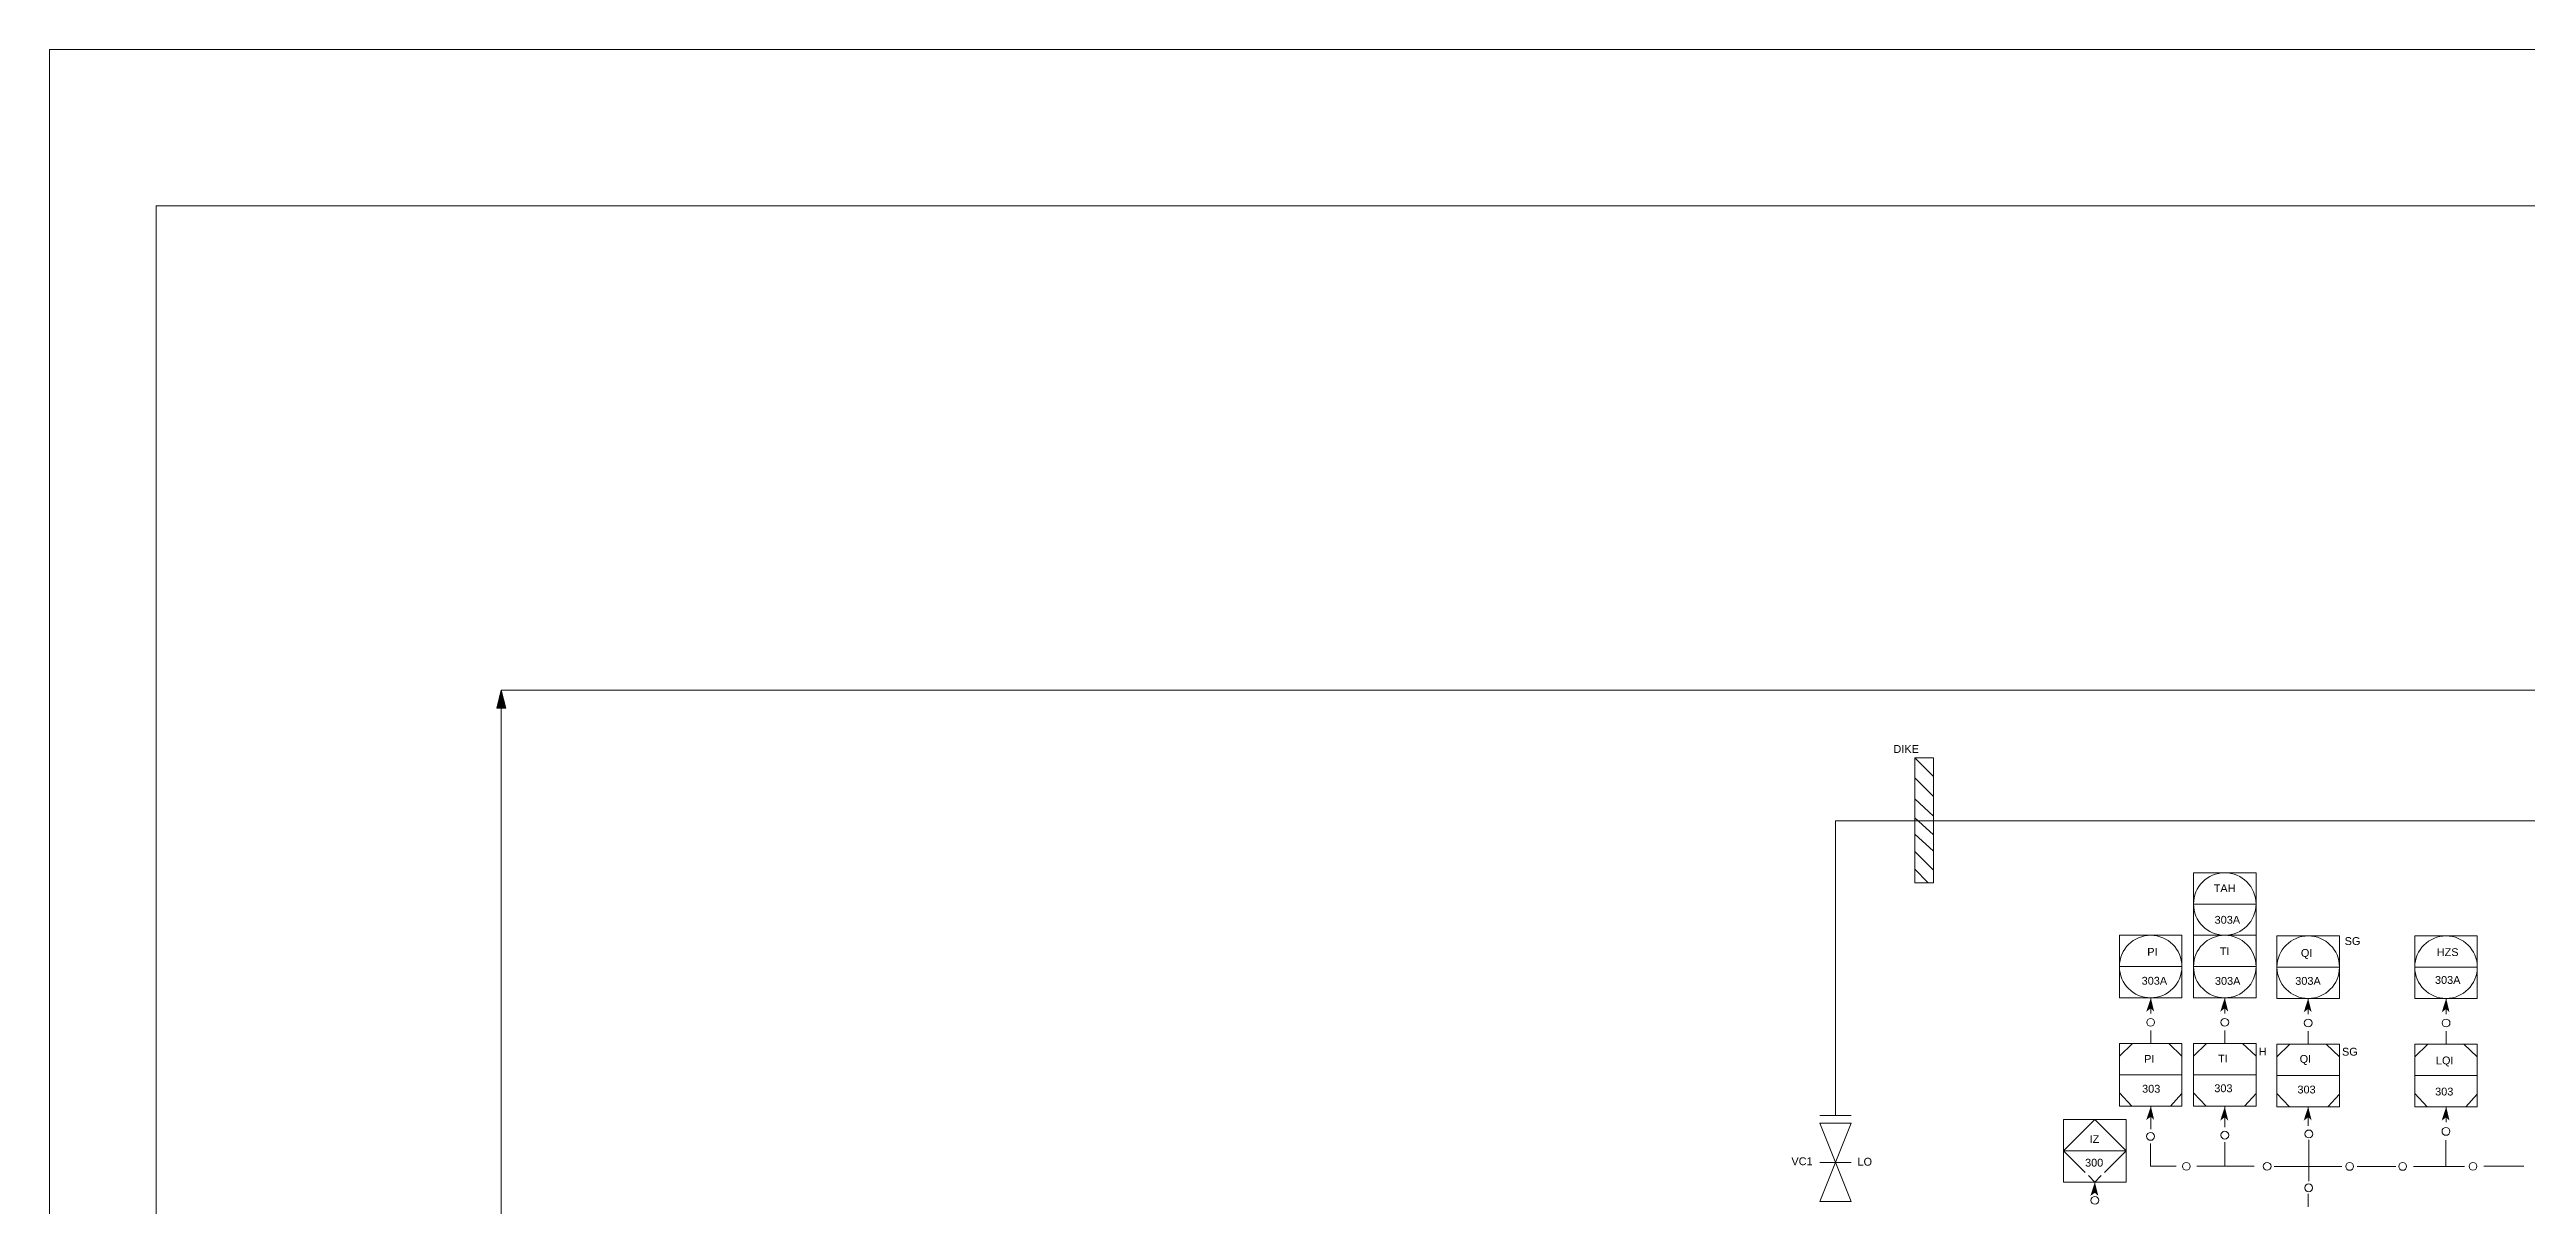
# Model space of a CAD drawing. Header units: millimetres. Extents: x -12 to 339, y -43 to 165.
# Drawn here: x -12 to 146.5, y 91 to 164.9 of the extents above; entities that cross this region are included whole.
import ezdxf

# ---------------------------------------------------------------- set-up
doc = ezdxf.new("R2010")
doc.units = ezdxf.units.MM
doc.header["$MEASUREMENT"] = 0
doc.layers.add('PDF_Geometry', color=7, linetype='Continuous')
doc.styles.get("Standard").update_dxf_attribs({"font": 'arial.ttf'})

msp = doc.modelspace()

# ---------------------------------------------------------------- hatches: boundary and pattern name
at = {"lineweight": 5}
h = msp.add_hatch(color=256, dxfattribs=at)
h.dxf.hatch_style = 1
h.paths.add_polyline_path([(16.9, 123.95), (16.61, 122.81), (16.9, 122.81)])
h.paths.add_polyline_path([(16.9, 123.95), (16.9, 122.81), (17.19, 122.81)])
h = msp.add_hatch(color=256, dxfattribs=at)
h.dxf.hatch_style = 1
h.paths.add_polyline_path([(122.45, 104.27), (122.45, 103.6), (122.66, 103.38)])
h.paths.add_polyline_path([(122.16, 103.38), (122.45, 103.6), (122.45, 104.27)])
h = msp.add_hatch(color=256, dxfattribs=at)
h.dxf.hatch_style = 1
h.paths.add_polyline_path([(127.18, 104.27), (127.18, 103.6), (127.4, 103.38)])
h.paths.add_polyline_path([(126.89, 103.38), (127.18, 103.6), (127.18, 104.27)])
h = msp.add_hatch(color=256, dxfattribs=at)
h.dxf.hatch_style = 1
h.paths.add_polyline_path([(132.52, 104.23), (132.52, 103.56), (132.74, 103.34)])
h.paths.add_polyline_path([(132.23, 103.34), (132.52, 103.56), (132.52, 104.23)])
h = msp.add_hatch(color=256, dxfattribs=at)
h.dxf.hatch_style = 1
h.paths.add_polyline_path([(141.35, 104.23), (141.35, 103.56), (141.56, 103.34)])
h.paths.add_polyline_path([(141.06, 103.34), (141.35, 103.56), (141.35, 104.23)])
h = msp.add_hatch(color=256, dxfattribs=at)
h.dxf.hatch_style = 1
h.paths.add_polyline_path([(122.45, 97.34), (122.45, 96.67), (122.66, 96.45)])
h.paths.add_polyline_path([(122.16, 96.45), (122.45, 96.67), (122.45, 97.34)])
h = msp.add_hatch(color=256, dxfattribs=at)
h.dxf.hatch_style = 1
h.paths.add_polyline_path([(127.18, 97.3), (127.18, 96.63), (127.4, 96.41)])
h.paths.add_polyline_path([(126.89, 96.41), (127.18, 96.63), (127.18, 97.3)])
h = msp.add_hatch(color=256, dxfattribs=at)
h.dxf.hatch_style = 1
h.paths.add_polyline_path([(132.52, 97.3), (132.52, 96.63), (132.74, 96.41)])
h.paths.add_polyline_path([(132.23, 96.41), (132.52, 96.63), (132.52, 97.3)])
h = msp.add_hatch(color=256, dxfattribs=at)
h.dxf.hatch_style = 1
h.paths.add_polyline_path([(141.35, 97.3), (141.35, 96.63), (141.56, 96.41)])
h.paths.add_polyline_path([(141.06, 96.41), (141.35, 96.63), (141.35, 97.3)])
h = msp.add_hatch(color=256, dxfattribs=at)
h.dxf.hatch_style = 1
h.paths.add_polyline_path([(118.87, 92.47), (118.87, 91.8), (119.09, 91.59)])
h.paths.add_polyline_path([(118.58, 91.59), (118.87, 91.8), (118.87, 92.47)])

# ---------------------------------------------------------------- linework, layer by layer
for p, q in [((16.9, 44.19), (16.9, 123.95)), ((16.9, 123.95), (204.95, 123.95)), ((107.35, 115.63), (107.35, 119.63)), ((107.35, 119.63), (108.55, 119.63)), ((107.35, 119.63), (108.55, 118.44)), ((108.55, 119.63), (108.55, 111.63)), ((108.55, 117.15), (107.35, 118.35)), ((108.55, 115.89), (107.35, 116.99)), ((108.55, 114.69), (107.35, 115.79)), ((102.28, 96.74), (102.28, 115.6)), ((102.28, 115.6), (258.87, 115.6)), ((107.35, 111.63), (107.35, 115.63)), ((108.55, 113.65), (107.35, 114.74)), ((107.35, 113.63), (108.55, 112.43)), ((107.35, 112.49), (108.19, 111.65)), ((108.55, 111.63), (107.35, 111.63)), ((125.18, 108.27), (125.18, 112.27)), ((125.18, 112.27), (129.18, 112.27)), ((129.18, 112.27), (129.18, 108.27)), ((125.18, 110.27), (129.18, 110.27)), ((120.44, 104.27), (120.44, 108.27)), ((120.44, 108.27), (124.44, 108.27)), ((124.44, 108.27), (124.44, 104.27)), ((125.18, 104.27), (125.18, 108.27)), ((125.18, 108.27), (129.18, 108.27)), ((125.18, 108.27), (129.18, 108.27)), ((129.18, 108.27), (129.18, 104.27)), ((130.52, 104.23), (130.52, 108.23)), ((130.52, 108.23), (134.52, 108.23)), ((134.52, 108.23), (134.52, 104.23)), ((139.34, 104.23), (139.34, 108.23)), ((139.34, 108.23), (143.34, 108.23)), ((143.34, 108.23), (143.34, 104.23)), ((120.44, 106.27), (124.44, 106.27)), ((125.18, 106.27), (129.18, 106.27)), ((130.52, 106.23), (134.52, 106.23)), ((139.34, 106.23), (143.34, 106.23)), ((120.44, 104.27), (124.44, 104.27)), ((122.44, 103.27), (122.44, 104.27)), ((125.18, 104.27), (129.18, 104.27)), ((127.18, 103.27), (127.18, 104.27)), ((130.52, 104.23), (134.52, 104.23)), ((132.52, 103.23), (132.52, 104.23)), ((139.34, 104.23), (143.34, 104.23)), ((141.34, 103.23), (141.34, 104.23)), ((122.44, 101.34), (122.44, 102.17)), ((127.18, 101.34), (127.18, 102.17)), ((132.52, 101.3), (132.52, 102.13)), ((141.34, 101.3), (141.34, 102.13)), ((120.44, 97.34), (120.44, 101.34)), ((120.44, 101.34), (124.44, 101.34)), ((120.44, 100.54), (121.27, 101.34)), ((124.44, 100.54), (123.59, 101.34)), ((124.44, 101.34), (124.44, 97.34)), ((125.18, 97.34), (125.18, 101.34)), ((125.18, 101.34), (129.18, 101.34)), ((125.18, 100.54), (126.01, 101.34)), ((129.18, 100.54), (128.32, 101.34)), ((129.18, 101.34), (129.18, 97.34)), ((130.52, 97.3), (130.52, 101.3)), ((130.52, 101.3), (134.52, 101.3)), ((130.52, 100.5), (131.35, 101.3)), ((134.52, 100.5), (133.66, 101.3)), ((134.52, 101.3), (134.52, 97.3)), ((139.34, 97.3), (139.34, 101.3)), ((139.34, 101.3), (143.34, 101.3)), ((139.34, 100.5), (140.17, 101.3)), ((143.34, 100.5), (142.48, 101.3)), ((143.34, 101.3), (143.34, 97.3)), ((120.44, 99.34), (124.44, 99.34)), ((125.18, 99.34), (129.18, 99.34)), ((130.52, 99.3), (134.52, 99.3)), ((139.34, 99.3), (143.34, 99.3)), ((102.28, 96.74), (101.28, 96.74)), ((101.28, 96.74), (103.28, 96.74)), ((121.24, 97.34), (120.44, 98.19)), ((122.44, 97.34), (120.44, 97.34)), ((124.44, 97.34), (122.44, 97.34)), ((122.44, 97.34), (122.44, 95.87)), ((124.44, 98.14), (123.7, 97.34)), ((125.98, 97.34), (125.18, 98.19)), ((127.18, 97.34), (125.18, 97.34)), ((129.18, 97.34), (127.18, 97.34)), ((127.18, 95.99), (127.18, 97.34)), ((129.18, 98.14), (128.44, 97.34)), ((131.32, 97.3), (130.52, 98.15)), ((132.52, 97.3), (130.52, 97.3)), ((134.52, 97.3), (132.52, 97.3)), ((132.52, 97.3), (132.52, 96.07)), ((134.52, 98.1), (133.78, 97.3)), ((140.14, 97.3), (139.34, 98.15)), ((141.34, 97.3), (139.34, 97.3)), ((143.34, 97.3), (141.34, 97.3)), ((141.34, 97.3), (141.34, 96.31)), ((143.34, 98.1), (142.6, 97.3)), ((103.28, 96.24), (101.28, 96.24)), ((101.28, 91.24), (103.28, 96.24)), ((103.28, 91.24), (101.28, 96.24)), ((116.87, 92.48), (116.87, 96.48)), ((116.87, 96.48), (120.87, 96.48)), ((116.87, 94.48), (118.87, 96.48)), ((118.87, 96.48), (120.87, 94.48)), ((120.87, 96.48), (120.87, 92.48)), ((132.55, 93.48), (132.55, 95.18)), ((141.33, 95.15), (141.33, 93.48)), ((103.28, 93.74), (101.28, 93.74)), ((102.28, 93.74), (103.28, 93.74)), ((120.87, 94.48), (116.87, 94.48)), ((118.25, 93.09), (116.87, 94.48)), ((120.87, 94.48), (119.48, 93.09)), ((122.43, 93.49), (122.43, 94.94)), ((127.18, 93.49), (127.18, 95.03)), ((118.87, 92.48), (116.87, 92.48)), ((118.87, 92.48), (118.45, 92.89)), ((119.28, 92.89), (118.87, 92.48)), ((120.87, 92.48), (118.87, 92.48)), ((118.87, 92.48), (118.87, 91.79)), ((120.87, 92.89), (120.87, 93.09)), ((124.07, 93.49), (122.43, 93.49)), ((129.07, 93.49), (125.39, 93.49)), ((125.39, 93.49), (127.18, 93.49)), ((134.68, 93.48), (130.34, 93.48)), ((132.55, 92.53), (132.55, 93.48)), ((132.55, 93.48), (134.68, 93.48)), ((135.66, 93.48), (138.13, 93.48)), ((139.26, 93.48), (142.51, 93.48)), ((143.75, 93.49), (146.31, 93.49)), ((101.28, 91.24), (103.28, 91.24)), ((132.52, 90.9), (132.52, 91.72))]:
    msp.add_line(p, q, dxfattribs=at)
at = {"lineweight": 0}
for points in [[(-12, 164.94), (338.56, 164.94), (338.56, -43.4), (-12, -43.4)], [(-5.18, 154.94), (331.28, 154.94), (331.28, -34.3), (-5.18, -34.3)]]:
    msp.add_lwpolyline(points, close=True, dxfattribs=at)
at = {"lineweight": 5}
for centre, radius in [((127.18, 110.27), 2), ((122.44, 106.27), 2), ((127.18, 106.27), 2), ((132.52, 106.23), 2), ((141.34, 106.23), 2), ((122.44, 102.7), 0.25), ((127.18, 102.7), 0.25), ((132.52, 102.66), 0.25), ((141.34, 102.66), 0.25), ((122.43, 95.4), 0.25), ((127.18, 95.48), 0.25), ((132.56, 95.56), 0.25), ((141.33, 95.72), 0.25), ((124.72, 93.49), 0.25), ((129.89, 93.49), 0.25), ((135.17, 93.48), 0.25), ((138.56, 93.48), 0.25), ((143.06, 93.49), 0.25), ((132.55, 92.11), 0.25), ((118.87, 91.31), 0.25)]:
    msp.add_circle(centre, radius, dxfattribs=at)
at = {"layer": 'PDF_Geometry', "lineweight": 5}
msp.add_lwpolyline([(16.61, 122.81), (17.19, 122.81), (16.9, 123.95)], close=True, dxfattribs=at)

# ---------------------------------------------------------------- texts
at = {"lineweight": 5, "char_height": 0.5, "attachment_point": 1}
for s, width, heights, insert in [('DIKE', 0.8453, [0.887], (105.98, 120.44)), ('303A', 1.3565, [0], (126.53, 109.51)), ('SG', 1.6498, [0], (134.85, 108.15)), ('PI', 1.5179, [0], (122.22, 107.46)), ('TI', 1.5491, [0], (126.86, 107.5)), ('QI', 1.4396, [0], (132.05, 107.39)), ('HZS', 1.4088, [0], (140.74, 107.44)), ('303A', 1.3565, [0], (121.86, 105.61)), ('303A', 1.3565, [0], (126.55, 105.6)), ('303A', 1.3565, [0], (131.69, 105.6)), ('303A', 1.3565, [0], (140.63, 105.66)), ('PI', 1.5179, [0], (122.02, 100.61)), ('TI', 1.5491, [0], (126.75, 100.63)), ('H', 0.6278, [0], (129.35, 101.08)), ('QI', 1.4396, [0], (131.97, 100.61)), ('SG', 0.8829, [0], (134.68, 101.07)), ('LQI', 1.5822, [0], (140.69, 100.51)), ('303', 1.5991, [0], (121.89, 98.7)), ('303', 1.5991, [0], (126.51, 98.73)), ('303', 1.5991, [0], (131.83, 98.65)), ('303', 1.5991, [0], (140.64, 98.52)), ('IZ', 1.4087, [0], (118.53, 95.48)), ('VC1', 0.2166, [0], (99.45, 94.06)), ('LO', 1.1085, [0], (103.68, 94.03)), ('300', 1.0324, [0], (118.24, 93.97))]:
    msp.add_mtext_dynamic_manual_height_columns(s, width=width, gutter_width=2.5, heights=heights, dxfattribs=dict(at, insert=insert))
at = {"lineweight": 5, "insert": (126.47, 111.53), "char_height": 0.5, "attachment_point": 1}
msp.add_mtext('TAH', dxfattribs=at)

doc.saveas('drawing.dxf')
